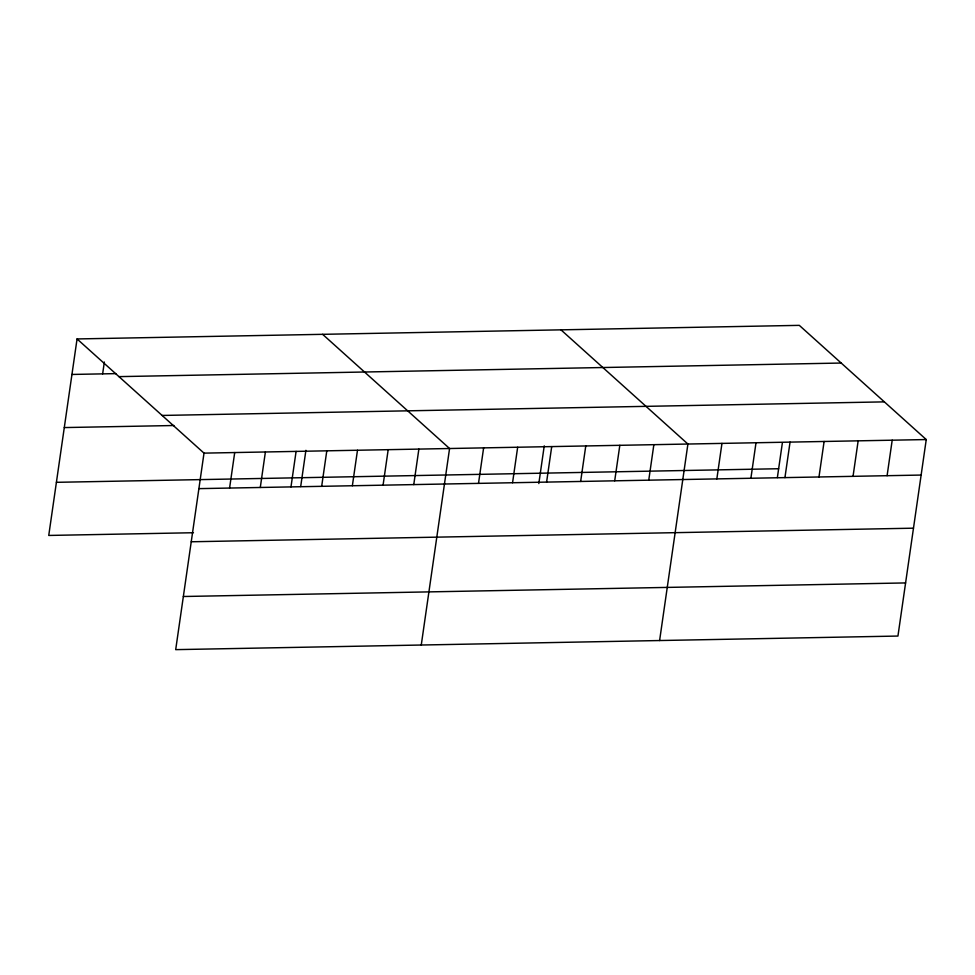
<?xml version="1.0" encoding="UTF-8"?>
<svg xmlns="http://www.w3.org/2000/svg" width="975" height="975" viewBox="0 0 975 975"><rect width="100%" height="100%" fill="white"/><g stroke="black" fill="none" stroke-linecap="round" stroke-linejoin="round"><path stroke-width="1.46" d="M77.062 338.947L204.007 453.131L175.695 649.642L897.938 636.053L926.25 439.554L799.305 325.357L77.062 338.947L48.75 535.446L193.452 532.728M102.643 373.864L104.349 362.03M229.588 488.061L234.707 452.558M260.288 487.476L265.395 451.986M290.977 486.903L296.095 451.401M300.69 486.549L305.906 450.328M321.677 486.33L326.796 450.828M352.365 485.745L357.484 450.255M383.065 485.172L388.184 449.67M413.766 484.599L418.872 449.097M421.261 645.023L449.572 448.512L322.628 334.327M478.506 483.381L483.624 447.878M512.558 482.735L517.664 447.232M538.822 483.551L544.245 445.843M546.597 482.101L551.716 446.599M580.649 481.455L585.768 445.953M614.701 480.821L619.82 445.319M648.753 480.175L653.859 444.673M659.6 640.538L687.911 444.039L560.966 329.842M716.844 478.896L721.963 443.393M750.896 478.25L756.003 442.76M777.368 477.592L782.377 442.808M784.936 477.616L790.055 442.114M818.988 476.97L824.107 441.48M853.04 476.336L858.158 440.834M887.092 475.69L892.198 440.188M71.955 374.449L115.806 373.62M118.962 376.63L841.193 363.041M162.118 415.447L884.362 401.871M64.289 427.574L173.916 425.514M204.007 453.131L926.25 439.554M56.404 482.32L778.647 468.731M198.9 488.633L921.131 475.057M191.234 541.771L913.477 528.182M183.349 596.505L905.592 582.928"/></g></svg>
